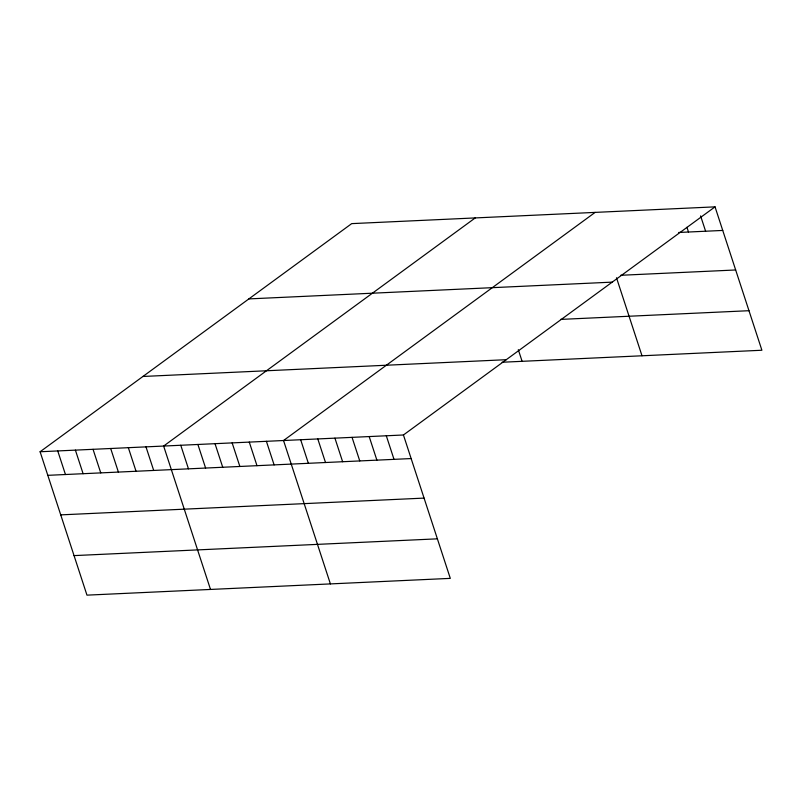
<?xml version="1.0" encoding="UTF-8"?>
<svg xmlns="http://www.w3.org/2000/svg" width="802" height="802" viewBox="0 0 802 802"><rect width="100%" height="100%" fill="white"/><g stroke="black" fill="none" stroke-linecap="round" stroke-linejoin="round"><path stroke-width="1.2" d="M715.033 206.856L403.436 434.985L450.303 578.372L86.967 595.144L40.1 451.757L351.697 223.628L715.033 206.856L761.9 350.243L502.102 362.243M475.235 217.923L163.638 446.052L210.505 589.44M595.134 212.39L283.537 440.519L330.404 583.906M678.692 232.47L722.742 230.435M620.658 275.286L735.665 269.973M248.871 298.905L612.207 282.134M560.558 319.407L748.978 310.705M142.926 376.469L506.262 359.697M40.1 451.757L403.436 434.985M47.809 475.335L411.145 458.564M60.731 514.874L424.068 498.102M74.045 555.606L437.381 538.834M700.597 215.898L705.61 231.227M686.943 227.297L688.487 232.019M616.497 277.773L642.001 355.777M518.303 349.692L522.102 361.321M386.303 435.767L394.013 459.356M369.181 436.559L376.89 460.147M352.048 437.351L359.757 460.929M334.925 438.143L342.624 461.721M317.792 438.935L325.502 462.513M300.66 439.727L308.369 463.305M266.404 441.311L274.114 464.889M249.282 442.092L256.981 465.681M232.149 442.884L239.858 466.473M215.016 443.676L222.725 467.255M197.893 444.468L205.603 468.047M180.761 445.26L188.47 468.839M145.984 446.864L153.693 470.443M128.34 447.676L136.049 471.265M110.686 448.498L118.395 472.077M93.042 449.31L100.751 472.889M75.398 450.123L83.107 473.701M57.744 450.935L65.453 474.523"/></g></svg>
